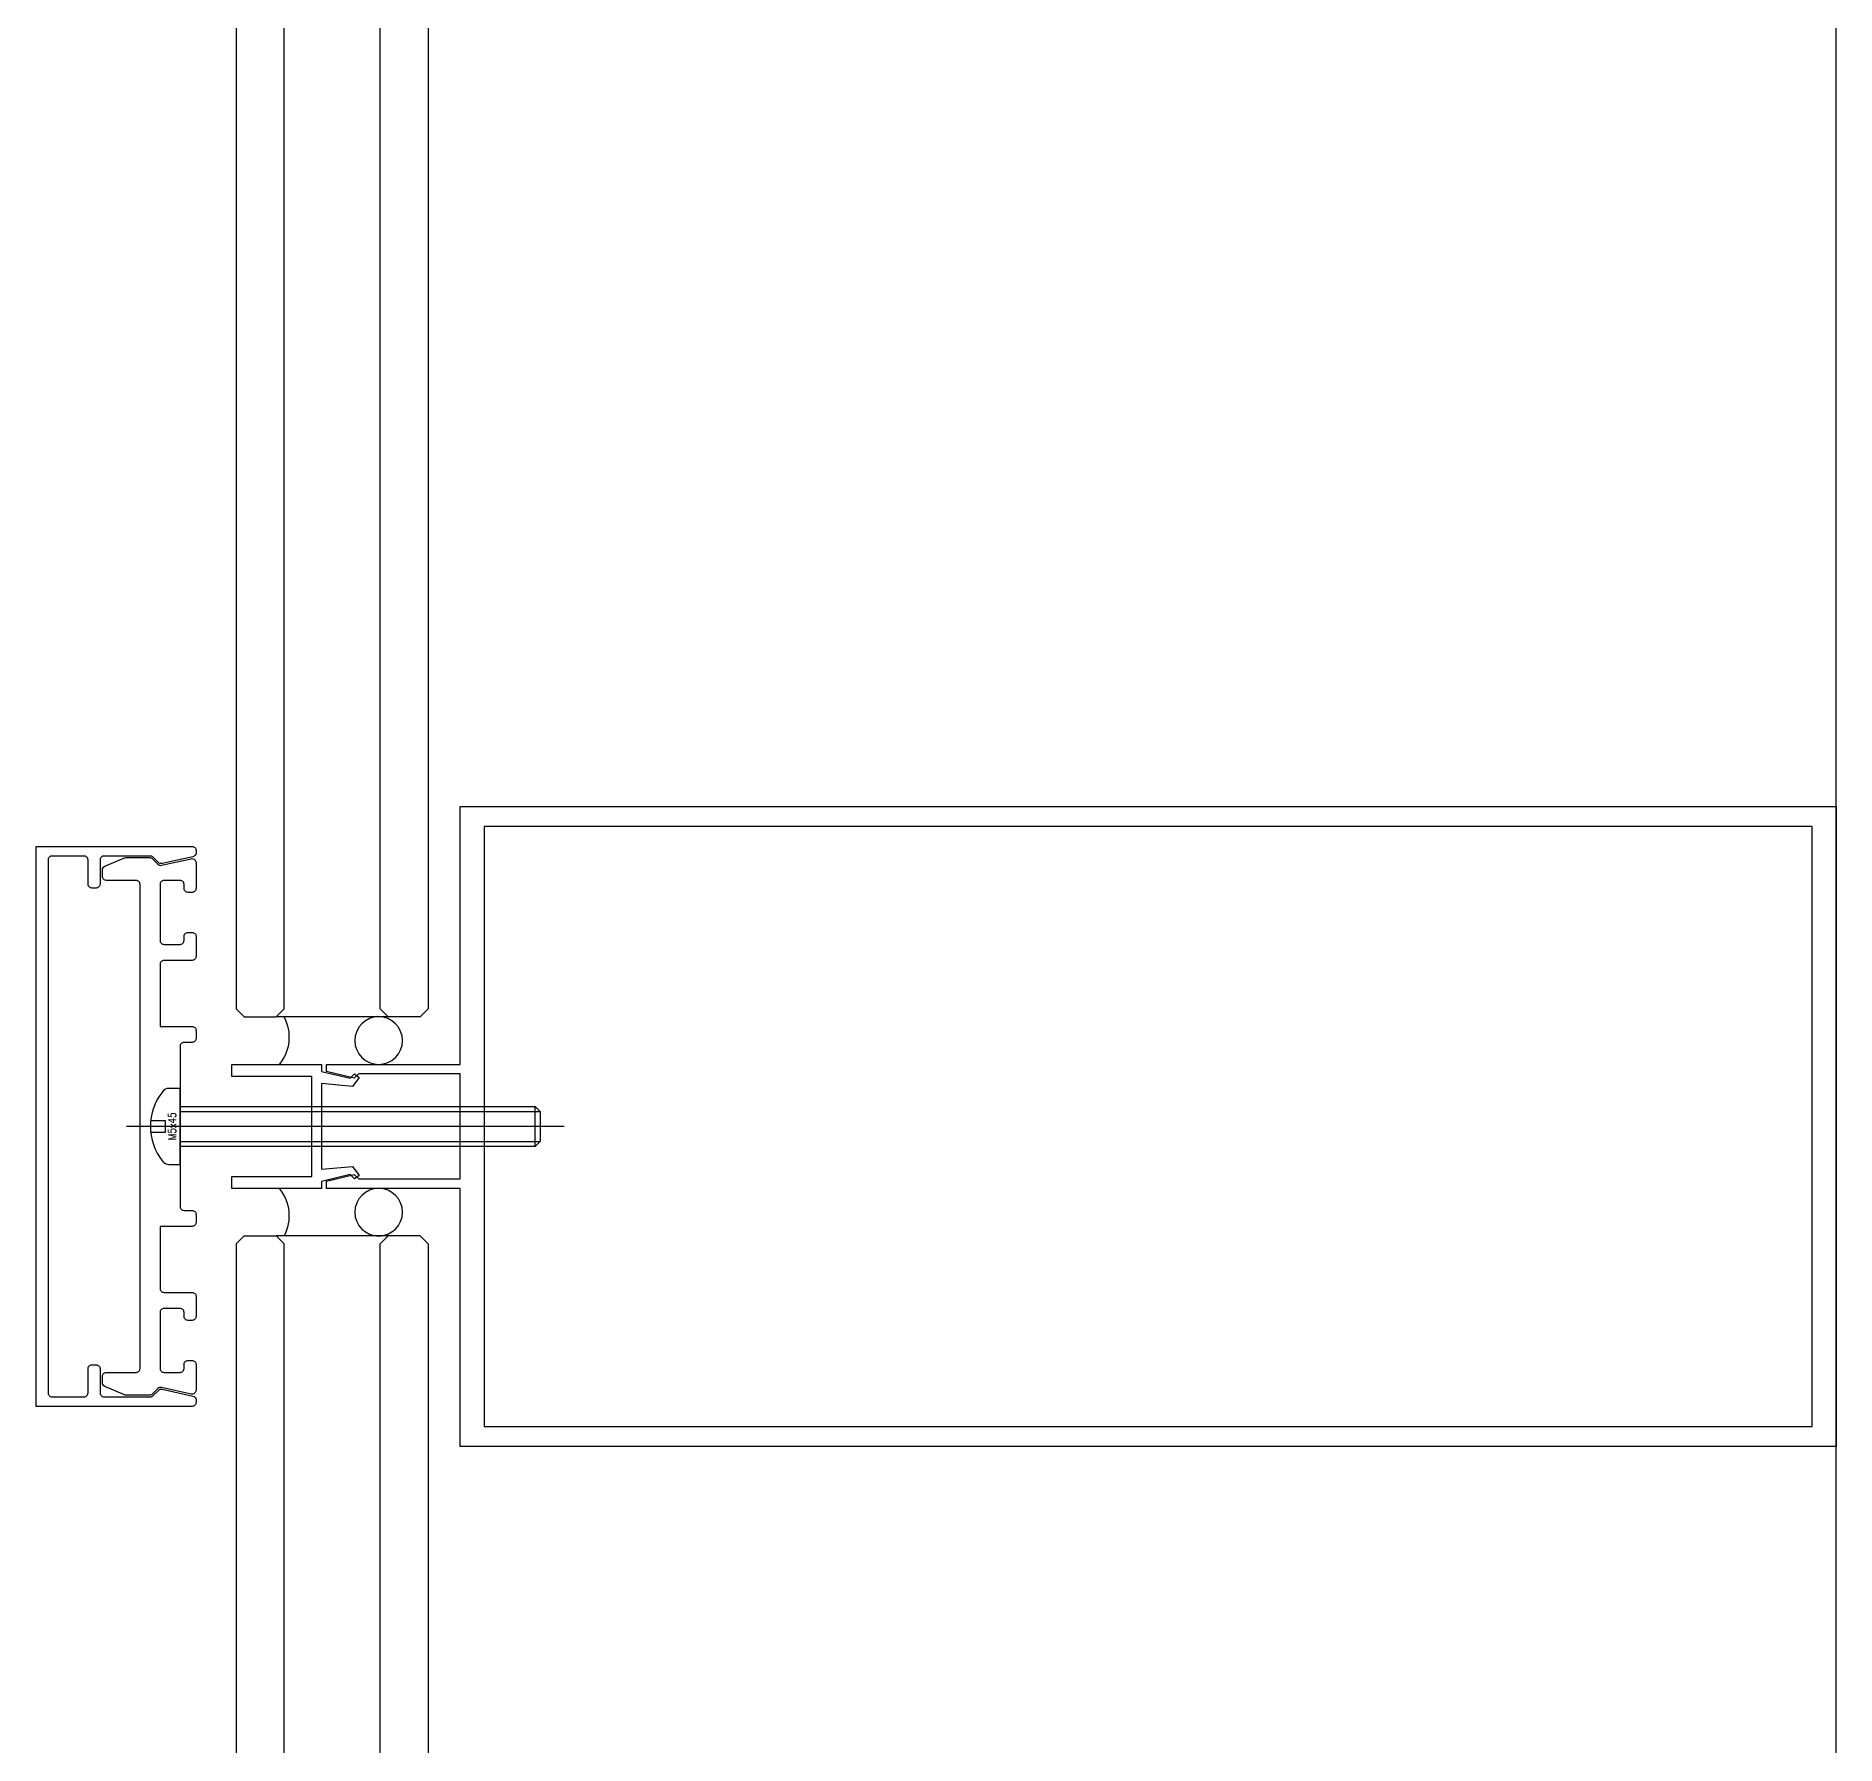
# Model space of a CAD drawing. Extents: x 1980812 to 2578970, y -669191 to 284498.
# Drawn here: x 2539413.4 to 2539638.4, y -263467.8 to -263254.1 of the extents above; entities that cross this region are included whole.
import ezdxf
from ezdxf.enums import TextEntityAlignment as Align

# ---------------------------------------------------------------- set-up
doc = ezdxf.new("R2010")
doc.units = 0
doc.header["$LTSCALE"] = 1000
doc.header["$MEASUREMENT"] = 0
for name, pattern in [('CENTER', [2, 1.25, -0.25, 0.25, -0.25]), ('HIDDEN', [0.375, 0.25, -0.125]), ('HIDDEN2', [0.1875, 0.125, -0.0625])]:
    doc.linetypes.add(name, pattern=pattern)
for name, color, linetype in [('A-SECT-MCUT', 1, 'Continuous'), ('A-SECT-MCUT-FINE', 137, 'Continuous'), ('SF', 1, 'Continuous'), ('TEXT', 7, 'Continuous'), ('WINDOW', 2, 'Continuous'), ('空线', 3, 'Continuous')]:
    doc.layers.add(name, color=color, linetype=linetype)
doc.styles.add('ROMANS', font='simplex_.ttf', dxfattribs={"width": 0.8, "height": 500})

# ---------------------------------------------------------------- blocks, each defined once
blk = doc.blocks.new('M5x45_Pan')
at = {"color": 8, "linetype": 'HIDDEN'}
for p, q in [((44.38, -2.5), (44.38, 2.5)), ((0, 1.87), (45, 1.87)), ((0, -1.88), (45, -1.88))]:
    blk.add_line(p, q, dxfattribs=at)
at = {"color": 0, "linetype": 'ByBlock'}
blk.add_lwpolyline([(-1.39, -4.75), (0, -4.75), (0, 4.75), (-1.39, 4.75, 0.228537), (-2.17, 4.37, 0.349288), (-2.17, -4.37, 0.228537)], format="xyb", close=True, dxfattribs=at)
at = {"color": 8, "linetype": 'ByBlock'}
blk.add_lwpolyline([(0, 2.5), (44.38, 2.5), (45, 1.87), (45, -1.88), (44.38, -2.5), (0, -2.5)], dxfattribs=at)
at = {"color": 8, "linetype": 'HIDDEN2'}
blk.add_lwpolyline([(-3.66, 0.75), (-1.85, 0.75), (-1.85, -0.75), (-3.66, -0.75)], dxfattribs=at)
at = {"layer": 'TEXT', "color": 8, "linetype": 'CENTER'}
blk.add_line((48, 0), (-6.7, 0), dxfattribs=at)
at = {"layer": 'Defpoints', "color": 8, "style": 'ROMANS', "width": 0.8}
blk.add_text('M5x45', height=1, rotation=90, dxfattribs=at).set_placement((-1, 0), align=Align.MIDDLE)
blk = doc.blocks.new('19层')
at = {"layer": 'A-SECT-MCUT', "elevation": 0}
for points in [[(28230, -2900), (28230, -2940), (28365.61, -2940), (28402, -2940), (28402, -2907.75), (28418.7, -2907.75), (28418.7, -2906.86), (28415.23, -2906.03), (28414.67, -2906.55), (28402, -2906.55), (28402, -2900), (28402, -2893.45), (28414.67, -2893.45), (28415.23, -2893.97), (28418.7, -2893.14), (28418.7, -2892.25), (28402, -2892.25), (28402, -2860), (28365.61, -2860), (28230, -2860)], [(28399, -2937.5), (28233, -2937.5), (28233, -2900), (28233, -2862.5), (28399, -2862.5)], [(28419.31, -2905.34), (28415.46, -2905), (28414.61, -2906.12), (28415.18, -2906.55), (28415.74, -2906.03), (28419.31, -2906.88), (28419.31, -2907.75), (28430.51, -2907.75), (28430.51, -2906.25), (28420.51, -2906.25), (28420.51, -2893.75), (28430.51, -2893.75), (28430.51, -2892.25), (28419.31, -2892.25), (28419.31, -2893.12), (28415.74, -2893.97), (28415.18, -2893.45), (28414.61, -2893.88), (28415.46, -2895), (28419.31, -2894.66)]]:
    blk.add_lwpolyline(points, close=True, dxfattribs=at)
for points in [[(28435.5, -2935), (28455, -2935), (28455, -2865), (28435.5, -2865, 0.414214), (28435, -2865.5), (28435, -2865.8, 0.351524), (28435.39, -2866.29), (28439.23, -2867.14, 0.256425), (28439.7, -2867.01), (28440.36, -2866.35, -0.198912), (28440.71, -2866.2), (28446.5, -2866.2, -0.414214), (28447, -2866.7), (28447, -2869.7, 0.414214), (28447.5, -2870.2), (28448, -2870.2, 0.414214), (28448.5, -2869.7), (28448.5, -2866.7, -0.414214), (28449, -2866.2), (28453, -2866.2, -0.414214), (28453.5, -2866.7), (28453.5, -2933.3, -0.414214), (28453, -2933.8), (28449, -2933.8, -0.414214), (28448.5, -2933.3), (28448.5, -2930.3, 0.414214), (28448, -2929.8), (28447.5, -2929.8, 0.414214), (28447, -2930.3), (28447, -2933.3, -0.414214), (28446.5, -2933.8), (28440.71, -2933.8, -0.198912), (28440.36, -2933.65), (28439.7, -2933, 0.256425), (28439.23, -2932.86), (28435.39, -2933.71, 0.351524), (28435, -2934.2), (28435, -2934.5, 0.414214)], [(28435, -2889, 0.414214), (28435.5, -2889.5), (28436.5, -2889.5, -0.414214), (28437, -2890), (28437, -2910, -0.414214), (28436.5, -2910.5), (28435.5, -2910.5, 0.414214), (28435, -2911), (28435, -2912, 0.414214), (28435.5, -2912.5), (28439.5, -2912.5), (28439.5, -2920.25, -0.414214), (28439, -2920.75), (28435.5, -2920.75, 0.414214), (28435, -2921.25), (28435, -2923.75, 0.414214), (28435.5, -2924.25), (28436, -2924.25, 0.414214), (28436.5, -2923.75), (28436.5, -2923.25, -0.414214), (28437, -2922.75), (28439, -2922.75, -0.414214), (28439.5, -2923.25), (28439.5, -2930.25, -0.414214), (28439, -2930.75), (28437, -2930.75, -0.414214), (28436.5, -2930.25), (28436.5, -2929.75, 0.414214), (28436, -2929.25), (28435.5, -2929.25, 0.414214), (28435, -2929.75), (28435, -2932.97, 0.479811), (28435.61, -2933.46), (28439.3, -2932.64, -0.256425), (28439.76, -2932.78), (28440.44, -2933.45, 0.198912), (28440.79, -2933.6), (28443.74, -2933.6, 0.10157), (28443.94, -2933.56), (28446.4, -2932.51, 0.300021), (28446.7, -2932.05), (28446.7, -2931.25, 0.414214), (28446.2, -2930.75), (28442.5, -2930.75, -0.414214), (28442, -2930.25), (28442, -2923.5), (28442, -2876.5), (28442, -2869.75, -0.414214), (28442.5, -2869.25), (28446.2, -2869.25, 0.414214), (28446.7, -2868.75), (28446.7, -2867.95, 0.300021), (28446.4, -2867.49), (28443.94, -2866.44, 0.10157), (28443.74, -2866.4), (28440.79, -2866.4, 0.198912), (28440.44, -2866.55), (28439.76, -2867.23, -0.256425), (28439.3, -2867.36), (28435.61, -2866.54, 0.479811), (28435, -2867.03), (28435, -2870.25, 0.414214), (28435.5, -2870.75), (28436, -2870.75, 0.414214), (28436.5, -2870.25), (28436.5, -2869.75, -0.414214), (28437, -2869.25), (28439, -2869.25, -0.414214), (28439.5, -2869.75), (28439.5, -2876.75, -0.414214), (28439, -2877.25), (28437, -2877.25, -0.414214), (28436.5, -2876.75), (28436.5, -2876.25, 0.414214), (28436, -2875.75), (28435.5, -2875.75, 0.414214), (28435, -2876.25), (28435, -2878.75, 0.414214), (28435.5, -2879.25), (28439, -2879.25, -0.414214), (28439.5, -2879.75), (28439.5, -2887.5), (28435.5, -2887.5, 0.414214), (28435, -2888)]]:
    blk.add_lwpolyline(points, format="xyb", close=True, dxfattribs=at)
at = {"layer": 'A-SECT-MCUT-FINE'}
for p, q in [((28230, -3650, 0), (28230, -2641.7, 0)), ((28411, -2886.3, 0), (28425, -2886.3, 0)), ((28411, -2913.7, 0), (28425, -2913.7, 0))]:
    blk.add_line(p, q, dxfattribs=at)
for centre in [(28412.17, -2889.28, 0), (28412.17, -2910.73, 0)]:
    blk.add_circle(centre, 2.98, dxfattribs=at)
for centre, start, end in [((28428.77, -2888.83, 0), 152.0817, 219.4318), ((28428.77, -2911.18, 0), 140.5682, 207.9183)]:
    blk.add_arc(centre, 5.39, start, end, dxfattribs=at)
at = {"layer": 'WINDOW'}
for p, q in [((28406, -2641.71, 0), (28406, -2885.3, 0)), ((28412, -2885.3, 0), (28412, -2641.71, 0)), ((28424, -2885.3, 0), (28424, -2641.71, 0)), ((28430, -2641.71, 0), (28430, -2885.3, 0)), ((28406, -2885.3, 0), (28407, -2886.3, 0)), ((28407, -2886.3, 0), (28411, -2886.3, 0)), ((28411, -2886.3, 0), (28412, -2885.3, 0)), ((28425, -2886.3, 0), (28424, -2885.3, 0)), ((28429, -2886.3, 0), (28425, -2886.3, 0)), ((28430, -2885.3, 0), (28429, -2886.3, 0)), ((28406, -2914.7, 0), (28407, -2913.7, 0)), ((28407, -2913.7, 0), (28411, -2913.7, 0)), ((28411, -2913.7, 0), (28412, -2914.7, 0)), ((28425, -2913.7, 0), (28424, -2914.7, 0)), ((28429, -2913.7, 0), (28425, -2913.7, 0)), ((28430, -2914.7, 0), (28429, -2913.7, 0)), ((28406, -2914.7, 0), (28406, -3595.3, 0)), ((28412, -3595.3, 0), (28412, -2914.7, 0)), ((28424, -3595.3, 0), (28424, -2914.7, 0)), ((28430, -2914.7, 0), (28430, -3595.3, 0))]:
    blk.add_line(p, q, dxfattribs=at)
at = {"layer": 'SF', "xscale": -1, "rotation": 359.9995981119026}
blk.add_blockref('M5x45_Pan', (28437, -2900, 0), dxfattribs=at)

msp = doc.modelspace()

# ---------------------------------------------------------------- block references
at = {"layer": '空线', "xscale": -1, "rotation": 359.9999999999997}
msp.add_blockref('19层', (2567868.36, -260490.42, 0), dxfattribs=at)

doc.saveas('drawing.dxf')
